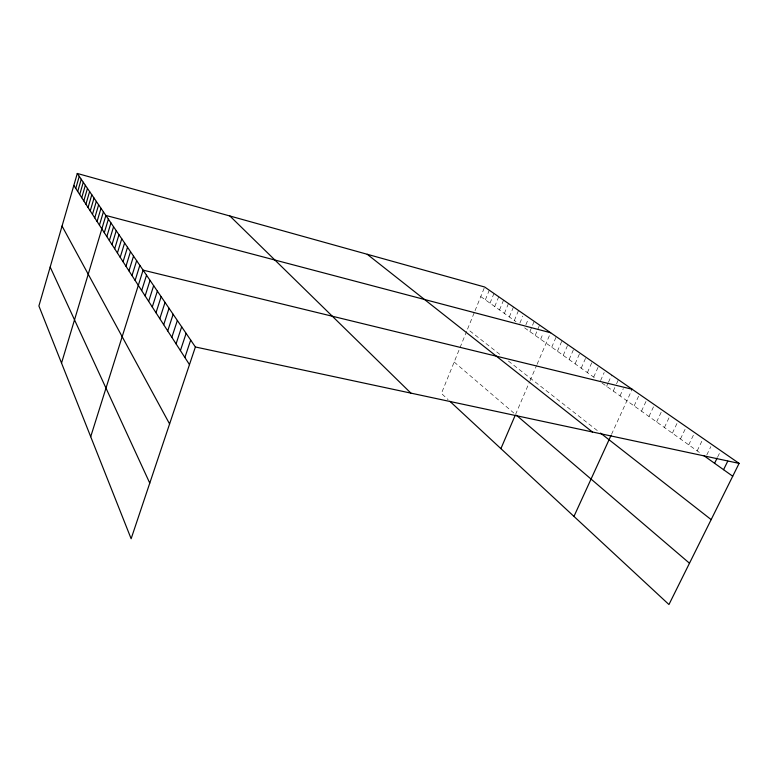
<?xml version="1.0" encoding="UTF-8"?>
<svg xmlns="http://www.w3.org/2000/svg" width="778" height="778" viewBox="0 0 778 778"><rect width="100%" height="100%" fill="white"/><g stroke="black" fill="none" stroke-linecap="round" stroke-linejoin="round"><path stroke-width="0.58" stroke-dasharray="3.89 2.92" d="M466.654 331.311L441.408 393.435L448.138 399.678M474.133 312.921L467.549 329.104L501.752 355.857M475.018 310.743L484.655 287.004M485.346 299.851L489.284 290.213M490.004 303.167L493.972 293.462M494.72 306.532L498.737 296.768M499.515 309.955L503.57 300.123M504.377 313.427L508.481 303.527M509.318 316.947L513.47 306.979M514.336 320.517L518.527 310.49M519.85 323.142L522.826 316.072M525.889 324.786L528.466 318.688M529.857 331.593L534.194 321.343M535.206 335.396L539.582 325.087M540.622 339.266L543.287 333.033M515.542 414.509L529.555 381.842M530.013 380.782L536.606 365.427M537.073 364.328L550.63 332.741M551.748 347.192L556.28 336.66M557.437 351.248L562.037 340.647M563.233 355.381L567.882 344.693M569.117 359.582L573.824 348.816M575.107 363.841L579.863 353.008M581.195 368.189L586.009 357.267M587.39 372.604L592.262 361.605M593.682 377.097L598.632 366.01M600.548 380.646L604.195 372.526M606.616 386.316L607.997 383.243M608.464 382.222L611.693 375.064M613.259 391.052L616.059 384.867M616.526 383.836L618.393 379.713M620.017 395.866L623.324 388.601M611.518 434.367L632.174 389.263M634.119 405.921L639.458 394.32M641.48 411.163L646.897 399.464M648.978 416.512L654.473 404.716M656.622 421.968L662.195 410.074M664.412 427.521L670.072 415.53M672.357 433.19L678.095 421.102M680.468 438.967L686.293 426.772M688.734 444.86L694.647 432.568M697.176 450.88L703.176 438.481M706.803 454.936L710.859 446.601M717.666 456.978L720.243 451.726M480.765 296.583L516.038 321.732M524.605 327.839L595.52 378.4M601.958 382.99L700.044 452.922M508.384 361.041L598.671 431.634M454.167 362.033L513.82 413.03"/><path stroke-width="1.17" d="M77.294 173.465L38.9 305.968L131.132 538.736L195.385 346.978L77.294 173.465L484.655 287.004L739.1 463.387L668.954 604.535L449.83 401.254M75.748 188.441L79.259 176.343M77.703 191.476L81.252 179.28M79.696 194.558L83.285 182.266M81.729 197.709L85.356 185.31M83.8 200.909L87.467 188.412M85.901 204.176L89.616 191.563M88.05 207.502L91.804 194.782M90.238 210.896L94.041 198.059M92.475 214.349L96.316 201.405M94.751 217.869L98.631 204.818M97.065 221.467L101.004 208.29M99.428 225.134L103.416 211.84M61.53 363.083L105.876 215.457L550.63 332.741M104.31 232.68L108.385 219.143M106.819 236.58L110.953 222.916M109.387 240.548L113.569 226.758M112.003 244.613L116.243 230.687M114.677 248.756L118.976 234.693M117.41 252.986L121.757 238.797M120.201 257.314L124.606 242.979M123.06 261.729L127.524 247.258M125.968 266.241L130.5 251.634M128.953 270.861L133.544 256.098M131.997 275.587L136.656 260.679M135.119 280.411L139.836 265.356M90.705 436.711L143.094 270.141L632.174 389.263M141.674 290.573L146.536 275.188M145.126 295.912L150.057 280.362M148.656 301.387L153.665 285.672M152.274 306.999L157.36 291.108M155.989 312.746L161.153 296.681M159.801 318.649L165.053 302.399M163.711 324.708L169.04 308.263M167.717 330.922L173.144 314.293M171.841 337.302L177.355 320.478M176.071 343.857L181.682 326.828M180.418 350.586L186.127 333.363M184.882 357.51L190.688 340.074M500.906 448.634L515.085 415.578M573.96 516.407L611.022 435.447M714.583 463.289L717.151 458.028M723.559 469.688L727.741 461.198M195.385 346.978L739.1 463.387M703.876 455.655L732.72 476.224M600.538 433.093L711.16 519.607M367.226 254.28L592.418 431.985M516.417 415.248L689.483 563.214M229.889 215.992L410.901 393.114M73.822 185.456L189.472 364.619M62.055 226.067L169.594 423.952M50.181 267.039L149.765 483.119"/></g></svg>
